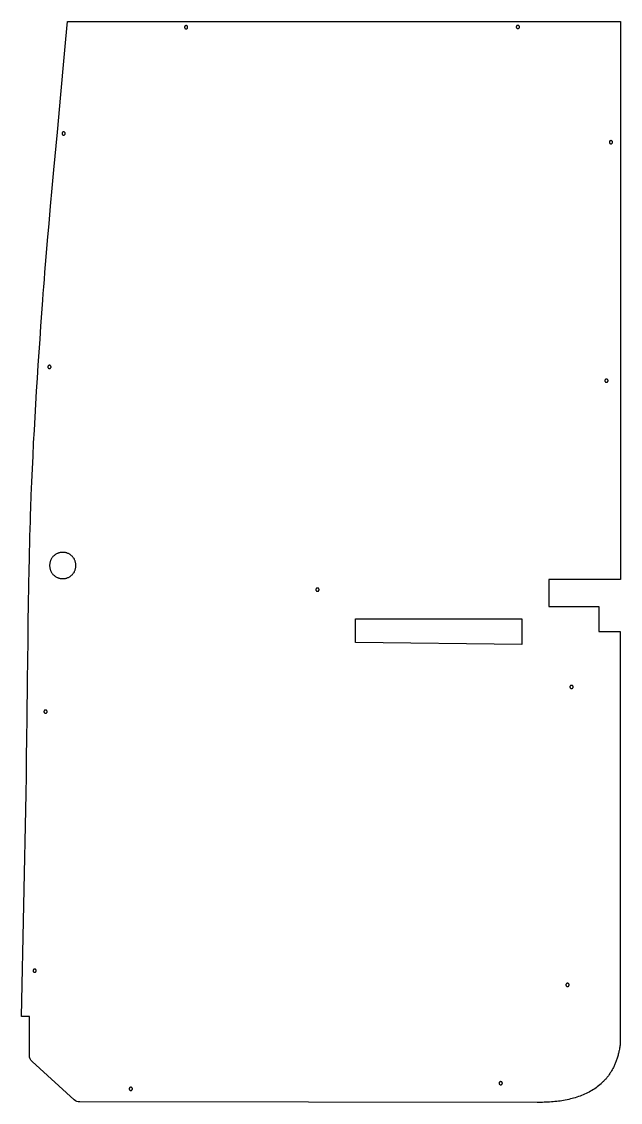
# Model space of a CAD drawing. Extents: x 0 to 7069, y -8139 to 8.
# Drawn here: x 6326 to 7069, y -4862 to -3520 of the extents above; entities that cross this region are included whole.
import ezdxf

# ---------------------------------------------------------------- set-up
doc = ezdxf.new("R2010")
doc.units = 0
doc.layers.add('DEFAULT_LAYER', color=1, linetype='CONTINUOUS')

msp = doc.modelspace()

# ---------------------------------------------------------------- linework, layer by layer
at = {"layer": 'DEFAULT_LAYER'}
msp.add_lwpolyline([(7068.8, -4791), (7068.6, -4792.4), (7068.4, -4793.7), (7068.2, -4795), (7067.9, -4796.3), (7067.7, -4797.6), (7067.4, -4798.8), (7067.1, -4800.1), (7066.8, -4801.3), (7066.5, -4802.5), (7066.2, -4803.7), (7065.9, -4804.9), (7065.5, -4806.1), (7065.2, -4807.3), (7064.8, -4808.4), (7064.4, -4809.5), (7064, -4810.6), (7063.6, -4811.7), (7063.2, -4812.8), (7062.7, -4813.9), (7062.3, -4814.9), (7061.8, -4816), (7061.4, -4817), (7060.9, -4818), (7060.4, -4819), (7059.9, -4820), (7059.3, -4821), (7058.8, -4821.9), (7058.3, -4822.9), (7057.7, -4823.8), (7057.2, -4824.7), (7056.6, -4825.6), (7056, -4826.5), (7055.4, -4827.4), (7054.8, -4828.3), (7054.2, -4829.1), (7053.5, -4829.9), (7052.9, -4830.8), (7052.2, -4831.6), (7051.6, -4832.4), (7050.9, -4833.2), (7050.2, -4833.9), (7049.5, -4834.7), (7048.8, -4835.4), (7048.1, -4836.2), (7047.4, -4836.9), (7046.7, -4837.6), (7045.9, -4838.3), (7045.2, -4839), (7043.7, -4840.3), (7042.1, -4841.6), (7040.5, -4842.9), (7038.9, -4844.1), (7037.3, -4845.2), (7035.6, -4846.3), (7033.8, -4847.4), (7032.1, -4848.4), (7030.3, -4849.4), (7028.5, -4850.3), (7026.7, -4851.2), (7024.8, -4852.1), (7022.9, -4852.9), (7021, -4853.7), (7019.1, -4854.4), (7017.1, -4855.1), (7015.2, -4855.7), (7013.2, -4856.4), (7011.1, -4857), (7009.1, -4857.5), (7007.1, -4858), (7005, -4858.5), (7002.9, -4859), (7000.8, -4859.4), (6998.7, -4859.8), (6996.5, -4860.1), (6994.4, -4860.5), (6992.2, -4860.8), (6990.1, -4861), (6987.9, -4861.3), (6985.7, -4861.5), (6983.5, -4861.7), (6981.3, -4861.8), (6979.1, -4861.9), (6976.9, -4862), (6974.7, -4862.1), (6972.4, -4862.2), (6970.2, -4862.2), (6968, -4862.2), (6965.8, -4862.2), (6398.2, -4861.7, -0.186361), (6391.5, -4859.1), (6339.1, -4811.5, -0.211297), (6335.8, -4804.1), (6335.8, -4755.6), (6326.2, -4755.6), (6331.8, -4479.2), (6332.1, -4456.7), (6332.4, -4433.5), (6332.8, -4409.9), (6333, -4386), (6333.6, -4337.6), (6334.2, -4289.7), (6334.5, -4266.2), (6334.8, -4243.2), (6335.2, -4220.9), (6335.6, -4199.4), (6335.8, -4189), (6336, -4178.9), (6336.2, -4169), (6336.5, -4159.4), (6336.7, -4150.1), (6337, -4141.2), (6337.3, -4132.6), (6337.5, -4124.3), (6338.2, -4108.2), (6338.8, -4092), (6339.6, -4075.9), (6340.3, -4059.8), (6341.1, -4043.6), (6342, -4027.5), (6342.9, -4011.4), (6343.8, -3995.3), (6344.8, -3979.1), (6345.8, -3963), (6346.8, -3946.9), (6347.9, -3930.8), (6349, -3914.7), (6350.1, -3898.6), (6351.3, -3882.4), (6352.4, -3866.3), (6353, -3858.1), (6353.7, -3849.6), (6354.4, -3840.7), (6355.1, -3831.5), (6356.7, -3812.4), (6358.4, -3792.3), (6360.3, -3771.3), (6362.2, -3749.6), (6364.2, -3727.2), (6366.3, -3704.4), (6370.5, -3657.9), (6374.8, -3611.1), (6379.1, -3564.9), (6381.1, -3542.4), (6383.1, -3520.5), (7069.1, -3520.5), (7069.1, -4213.2), (6980.3, -4213.2), (6980.3, -4246.8), (7042.3, -4246.8), (7042.3, -4277.6), (7068.9, -4277.6)], format="xyb", close=True, dxfattribs=at)
for points in [[(6530.2, -3529.5), (6530.4, -3529.5), (6530.6, -3529.4), (6530.8, -3529.4), (6531, -3529.3), (6531.2, -3529.2), (6531.3, -3529.1), (6531.5, -3529), (6531.6, -3528.9), (6531.8, -3528.8), (6531.9, -3528.6), (6532, -3528.4), (6532.1, -3528.3), (6532.1, -3528.1), (6532.2, -3527.9), (6532.2, -3527.7), (6532.2, -3527.5), (6532.2, -3527.3), (6532.2, -3527.1), (6532.1, -3526.9), (6532.1, -3526.7), (6532, -3526.5), (6531.9, -3526.4), (6531.8, -3526.2), (6531.6, -3526.1), (6531.5, -3525.9), (6531.3, -3525.8), (6531.2, -3525.7), (6531, -3525.6), (6530.8, -3525.6), (6530.6, -3525.5), (6530.4, -3525.5), (6530.2, -3525.5), (6530, -3525.5), (6529.8, -3525.5), (6529.6, -3525.6), (6529.4, -3525.6), (6529.3, -3525.7), (6529.1, -3525.8), (6528.9, -3525.9), (6528.8, -3526.1), (6528.7, -3526.2), (6528.6, -3526.4), (6528.5, -3526.5), (6528.4, -3526.7), (6528.3, -3526.9), (6528.3, -3527.1), (6528.2, -3527.3), (6528.2, -3527.5), (6528.2, -3527.7), (6528.3, -3527.9), (6528.3, -3528.1), (6528.4, -3528.3), (6528.5, -3528.4), (6528.6, -3528.6), (6528.7, -3528.8), (6528.8, -3528.9), (6528.9, -3529), (6529.1, -3529.1), (6529.3, -3529.2), (6529.4, -3529.3), (6529.6, -3529.4), (6529.8, -3529.4), (6530, -3529.5)], [(6942, -3529.1), (6942.2, -3529.1), (6942.4, -3529.1), (6942.6, -3529.1), (6942.7, -3529), (6942.9, -3528.9), (6943.1, -3528.8), (6943.2, -3528.7), (6943.4, -3528.6), (6943.5, -3528.4), (6943.6, -3528.3), (6943.7, -3528.1), (6943.8, -3527.9), (6943.9, -3527.7), (6943.9, -3527.6), (6944, -3527.4), (6944, -3527.1), (6944, -3526.9), (6943.9, -3526.7), (6943.9, -3526.6), (6943.8, -3526.4), (6943.7, -3526.2), (6943.6, -3526), (6943.5, -3525.9), (6943.4, -3525.7), (6943.2, -3525.6), (6943.1, -3525.5), (6942.9, -3525.4), (6942.7, -3525.3), (6942.6, -3525.2), (6942.4, -3525.2), (6942.2, -3525.2), (6942, -3525.1), (6941.8, -3525.2), (6941.6, -3525.2), (6941.4, -3525.2), (6941.2, -3525.3), (6941, -3525.4), (6940.8, -3525.5), (6940.7, -3525.6), (6940.6, -3525.7), (6940.4, -3525.9), (6940.3, -3526), (6940.2, -3526.2), (6940.1, -3526.4), (6940.1, -3526.6), (6940, -3526.7), (6940, -3526.9), (6940, -3527.1), (6940, -3527.4), (6940, -3527.6), (6940.1, -3527.7), (6940.1, -3527.9), (6940.2, -3528.1), (6940.3, -3528.3), (6940.4, -3528.4), (6940.6, -3528.6), (6940.7, -3528.7), (6940.8, -3528.8), (6941, -3528.9), (6941.2, -3529), (6941.4, -3529.1), (6941.6, -3529.1), (6941.8, -3529.1)], [(6378.3, -3661.4), (6378.5, -3661.4), (6378.7, -3661.4), (6378.9, -3661.3), (6379, -3661.2), (6379.2, -3661.2), (6379.4, -3661.1), (6379.5, -3660.9), (6379.7, -3660.8), (6379.8, -3660.7), (6379.9, -3660.5), (6380, -3660.4), (6380.1, -3660.2), (6380.2, -3660), (6380.2, -3659.8), (6380.2, -3659.6), (6380.3, -3659.4), (6380.2, -3659.2), (6380.2, -3659), (6380.2, -3658.8), (6380.1, -3658.6), (6380, -3658.4), (6379.9, -3658.3), (6379.8, -3658.1), (6379.7, -3658), (6379.5, -3657.9), (6379.4, -3657.7), (6379.2, -3657.6), (6379, -3657.6), (6378.9, -3657.5), (6378.7, -3657.4), (6378.5, -3657.4), (6378.3, -3657.4), (6378.1, -3657.4), (6377.9, -3657.4), (6377.7, -3657.5), (6377.5, -3657.6), (6377.3, -3657.6), (6377.1, -3657.7), (6377, -3657.9), (6376.8, -3658), (6376.7, -3658.1), (6376.6, -3658.3), (6376.5, -3658.4), (6376.4, -3658.6), (6376.3, -3658.8), (6376.3, -3659), (6376.3, -3659.2), (6376.3, -3659.4), (6376.3, -3659.6), (6376.3, -3659.8), (6376.3, -3660), (6376.4, -3660.2), (6376.5, -3660.4), (6376.6, -3660.5), (6376.7, -3660.7), (6376.8, -3660.8), (6377, -3660.9), (6377.1, -3661.1), (6377.3, -3661.2), (6377.5, -3661.2), (6377.7, -3661.3), (6377.9, -3661.4), (6378.1, -3661.4)], [(7057.5, -3672.2), (7057.7, -3672.2), (7057.9, -3672.1), (7058.1, -3672.1), (7058.2, -3672), (7058.4, -3671.9), (7058.6, -3671.8), (7058.7, -3671.7), (7058.9, -3671.6), (7059, -3671.5), (7059.1, -3671.3), (7059.2, -3671.1), (7059.3, -3671), (7059.4, -3670.8), (7059.4, -3670.6), (7059.5, -3670.4), (7059.5, -3670.2), (7059.5, -3670), (7059.4, -3669.8), (7059.4, -3669.6), (7059.3, -3669.4), (7059.2, -3669.2), (7059.1, -3669.1), (7059, -3668.9), (7058.9, -3668.8), (7058.7, -3668.6), (7058.6, -3668.5), (7058.4, -3668.4), (7058.2, -3668.3), (7058.1, -3668.3), (7057.9, -3668.2), (7057.7, -3668.2), (7057.5, -3668.2), (7057.3, -3668.2), (7057.1, -3668.2), (7056.9, -3668.3), (7056.7, -3668.3), (7056.5, -3668.4), (7056.4, -3668.5), (7056.2, -3668.6), (7056.1, -3668.8), (7055.9, -3668.9), (7055.8, -3669.1), (7055.7, -3669.2), (7055.6, -3669.4), (7055.6, -3669.6), (7055.5, -3669.8), (7055.5, -3670), (7055.5, -3670.2), (7055.5, -3670.4), (7055.5, -3670.6), (7055.6, -3670.8), (7055.6, -3671), (7055.7, -3671.1), (7055.8, -3671.3), (7055.9, -3671.5), (7056.1, -3671.6), (7056.2, -3671.7), (7056.4, -3671.8), (7056.5, -3671.9), (7056.7, -3672), (7056.9, -3672.1), (7057.1, -3672.1), (7057.3, -3672.2)], [(6360.7, -3951.2), (6360.9, -3951.2), (6361.1, -3951.1), (6361.3, -3951.1), (6361.5, -3951), (6361.7, -3950.9), (6361.8, -3950.8), (6362, -3950.7), (6362.1, -3950.6), (6362.2, -3950.4), (6362.4, -3950.3), (6362.5, -3950.1), (6362.5, -3950), (6362.6, -3949.8), (6362.7, -3949.6), (6362.7, -3949.4), (6362.7, -3949.2), (6362.7, -3949), (6362.7, -3948.8), (6362.6, -3948.6), (6362.5, -3948.4), (6362.5, -3948.2), (6362.4, -3948.1), (6362.2, -3947.9), (6362.1, -3947.8), (6362, -3947.6), (6361.8, -3947.5), (6361.7, -3947.4), (6361.5, -3947.3), (6361.3, -3947.3), (6361.1, -3947.2), (6360.9, -3947.2), (6360.7, -3947.2), (6360.5, -3947.2), (6360.3, -3947.2), (6360.1, -3947.3), (6359.9, -3947.3), (6359.7, -3947.4), (6359.6, -3947.5), (6359.4, -3947.6), (6359.3, -3947.8), (6359.2, -3947.9), (6359, -3948.1), (6358.9, -3948.2), (6358.9, -3948.4), (6358.8, -3948.6), (6358.7, -3948.8), (6358.7, -3949), (6358.7, -3949.2), (6358.7, -3949.4), (6358.7, -3949.6), (6358.8, -3949.8), (6358.9, -3950), (6358.9, -3950.1), (6359, -3950.3), (6359.2, -3950.4), (6359.3, -3950.6), (6359.4, -3950.7), (6359.6, -3950.8), (6359.7, -3950.9), (6359.9, -3951), (6360.1, -3951.1), (6360.3, -3951.1), (6360.5, -3951.2)], [(7051.8, -3968.2), (7052, -3968.2), (7052.2, -3968.2), (7052.4, -3968.1), (7052.6, -3968.1), (7052.8, -3968), (7052.9, -3967.9), (7053.1, -3967.8), (7053.2, -3967.7), (7053.4, -3967.5), (7053.5, -3967.4), (7053.6, -3967.2), (7053.7, -3967), (7053.7, -3966.8), (7053.8, -3966.6), (7053.8, -3966.4), (7053.8, -3966.2), (7053.8, -3966), (7053.8, -3965.8), (7053.7, -3965.6), (7053.7, -3965.5), (7053.6, -3965.3), (7053.5, -3965.1), (7053.4, -3965), (7053.2, -3964.8), (7053.1, -3964.7), (7052.9, -3964.6), (7052.8, -3964.5), (7052.6, -3964.4), (7052.4, -3964.3), (7052.2, -3964.3), (7052, -3964.2), (7051.8, -3964.2), (7051.6, -3964.2), (7051.4, -3964.3), (7051.2, -3964.3), (7051, -3964.4), (7050.9, -3964.5), (7050.7, -3964.6), (7050.5, -3964.7), (7050.4, -3964.8), (7050.3, -3965), (7050.2, -3965.1), (7050.1, -3965.3), (7050, -3965.5), (7049.9, -3965.6), (7049.9, -3965.8), (7049.8, -3966), (7049.8, -3966.2), (7049.8, -3966.4), (7049.9, -3966.6), (7049.9, -3966.8), (7050, -3967), (7050.1, -3967.2), (7050.2, -3967.4), (7050.3, -3967.5), (7050.4, -3967.7), (7050.5, -3967.8), (7050.7, -3967.9), (7050.9, -3968), (7051, -3968.1), (7051.2, -3968.1), (7051.4, -3968.2), (7051.6, -3968.2)], [(6377.2, -4212), (6378.1, -4212), (6378.9, -4211.9), (6379.7, -4211.8), (6380.5, -4211.7), (6381.3, -4211.5), (6382.1, -4211.3), (6382.8, -4211), (6383.6, -4210.7), (6384.3, -4210.4), (6385, -4210.1), (6385.7, -4209.7), (6386.3, -4209.2), (6387, -4208.8), (6387.6, -4208.3), (6388.2, -4207.8), (6388.8, -4207.2), (6389.3, -4206.7), (6389.8, -4206.1), (6390.3, -4205.5), (6390.7, -4204.8), (6391.2, -4204.2), (6391.6, -4203.5), (6391.9, -4202.8), (6392.3, -4202.1), (6392.5, -4201.3), (6392.8, -4200.6), (6393, -4199.8), (6393.2, -4199), (6393.3, -4198.2), (6393.4, -4197.4), (6393.5, -4196.5), (6393.5, -4195.7), (6393.5, -4194.9), (6393.4, -4194), (6393.3, -4193.2), (6393.2, -4192.4), (6393, -4191.6), (6392.8, -4190.9), (6392.5, -4190.1), (6392.3, -4189.4), (6391.9, -4188.6), (6391.6, -4187.9), (6391.2, -4187.2), (6390.7, -4186.6), (6390.3, -4185.9), (6389.8, -4185.3), (6389.3, -4184.7), (6388.8, -4184.2), (6388.2, -4183.6), (6387.6, -4183.1), (6387, -4182.6), (6386.3, -4182.2), (6385.7, -4181.7), (6385, -4181.4), (6384.3, -4181), (6383.6, -4180.7), (6382.8, -4180.4), (6382.1, -4180.1), (6381.3, -4179.9), (6380.5, -4179.7), (6379.7, -4179.6), (6378.9, -4179.5), (6378.1, -4179.4), (6377.2, -4179.4), (6376.4, -4179.4), (6375.5, -4179.5), (6374.7, -4179.6), (6373.9, -4179.7), (6373.1, -4179.9), (6372.4, -4180.1), (6371.6, -4180.4), (6370.9, -4180.7), (6370.1, -4181), (6369.4, -4181.4), (6368.8, -4181.7), (6368.1, -4182.2), (6367.5, -4182.6), (6366.8, -4183.1), (6366.2, -4183.6), (6365.7, -4184.2), (6365.1, -4184.7), (6364.6, -4185.3), (6364.1, -4185.9), (6363.7, -4186.6), (6363.3, -4187.2), (6362.9, -4187.9), (6362.5, -4188.6), (6362.2, -4189.4), (6361.9, -4190.1), (6361.6, -4190.9), (6361.4, -4191.6), (6361.2, -4192.4), (6361.1, -4193.2), (6361, -4194), (6360.9, -4194.9), (6360.9, -4195.7), (6360.9, -4196.5), (6361, -4197.4), (6361.1, -4198.2), (6361.2, -4199), (6361.4, -4199.8), (6361.6, -4200.6), (6361.9, -4201.3), (6362.2, -4202.1), (6362.5, -4202.8), (6362.9, -4203.5), (6363.3, -4204.2), (6363.7, -4204.8), (6364.1, -4205.5), (6364.6, -4206.1), (6365.1, -4206.7), (6365.7, -4207.2), (6366.2, -4207.8), (6366.8, -4208.3), (6367.5, -4208.8), (6368.1, -4209.2), (6368.8, -4209.7), (6369.4, -4210.1), (6370.1, -4210.4), (6370.9, -4210.7), (6371.6, -4211), (6372.4, -4211.3), (6373.1, -4211.5), (6373.9, -4211.7), (6374.7, -4211.8), (6375.5, -4211.9), (6376.4, -4212)], [(6693.2, -4227.7), (6693.4, -4227.7), (6693.6, -4227.7), (6693.8, -4227.6), (6694, -4227.5), (6694.2, -4227.5), (6694.4, -4227.4), (6694.5, -4227.2), (6694.7, -4227.1), (6694.8, -4227), (6694.9, -4226.8), (6695, -4226.6), (6695.1, -4226.5), (6695.1, -4226.3), (6695.2, -4226.1), (6695.2, -4225.9), (6695.2, -4225.7), (6695.2, -4225.5), (6695.2, -4225.3), (6695.1, -4225.1), (6695.1, -4224.9), (6695, -4224.7), (6694.9, -4224.6), (6694.8, -4224.4), (6694.7, -4224.3), (6694.5, -4224.2), (6694.4, -4224), (6694.2, -4223.9), (6694, -4223.9), (6693.8, -4223.8), (6693.6, -4223.7), (6693.4, -4223.7), (6693.2, -4223.7), (6693, -4223.7), (6692.8, -4223.7), (6692.6, -4223.8), (6692.5, -4223.9), (6692.3, -4223.9), (6692.1, -4224), (6692, -4224.2), (6691.8, -4224.3), (6691.7, -4224.4), (6691.6, -4224.6), (6691.5, -4224.7), (6691.4, -4224.9), (6691.3, -4225.1), (6691.3, -4225.3), (6691.2, -4225.5), (6691.2, -4225.7), (6691.2, -4225.9), (6691.3, -4226.1), (6691.3, -4226.3), (6691.4, -4226.5), (6691.5, -4226.6), (6691.6, -4226.8), (6691.7, -4227), (6691.8, -4227.1), (6692, -4227.2), (6692.1, -4227.4), (6692.3, -4227.5), (6692.5, -4227.5), (6692.6, -4227.6), (6692.8, -4227.7), (6693, -4227.7)], [(6947, -4262), (6946.8, -4293.7), (6740.4, -4291.1), (6740.4, -4262)], [(7008.5, -4348.4), (7008.7, -4348.4), (7008.9, -4348.4), (7009.1, -4348.4), (7009.3, -4348.3), (7009.5, -4348.2), (7009.7, -4348.1), (7009.8, -4348), (7010, -4347.9), (7010.1, -4347.7), (7010.2, -4347.6), (7010.3, -4347.4), (7010.4, -4347.2), (7010.4, -4347), (7010.5, -4346.8), (7010.5, -4346.6), (7010.5, -4346.4), (7010.5, -4346.2), (7010.5, -4346), (7010.4, -4345.9), (7010.4, -4345.7), (7010.3, -4345.5), (7010.2, -4345.3), (7010.1, -4345.2), (7010, -4345), (7009.8, -4344.9), (7009.7, -4344.8), (7009.5, -4344.7), (7009.3, -4344.6), (7009.1, -4344.5), (7008.9, -4344.5), (7008.7, -4344.5), (7008.5, -4344.4), (7008.3, -4344.5), (7008.1, -4344.5), (7007.9, -4344.5), (7007.8, -4344.6), (7007.6, -4344.7), (7007.4, -4344.8), (7007.3, -4344.9), (7007.1, -4345), (7007, -4345.2), (7006.9, -4345.3), (7006.8, -4345.5), (7006.7, -4345.7), (7006.6, -4345.9), (7006.6, -4346), (7006.5, -4346.2), (7006.5, -4346.4), (7006.5, -4346.6), (7006.6, -4346.8), (7006.6, -4347), (7006.7, -4347.2), (7006.8, -4347.4), (7006.9, -4347.6), (7007, -4347.7), (7007.1, -4347.9), (7007.3, -4348), (7007.4, -4348.1), (7007.6, -4348.2), (7007.8, -4348.3), (7007.9, -4348.4), (7008.1, -4348.4), (7008.3, -4348.4)], [(6355.9, -4379.1), (6356.1, -4379.1), (6356.3, -4379.1), (6356.4, -4379.1), (6356.6, -4379), (6356.8, -4378.9), (6357, -4378.8), (6357.1, -4378.7), (6357.3, -4378.6), (6357.4, -4378.4), (6357.5, -4378.3), (6357.6, -4378.1), (6357.7, -4377.9), (6357.8, -4377.7), (6357.8, -4377.5), (6357.8, -4377.3), (6357.9, -4377.1), (6357.8, -4376.9), (6357.8, -4376.7), (6357.8, -4376.5), (6357.7, -4376.4), (6357.6, -4376.2), (6357.5, -4376), (6357.4, -4375.9), (6357.3, -4375.7), (6357.1, -4375.6), (6357, -4375.5), (6356.8, -4375.4), (6356.6, -4375.3), (6356.4, -4375.2), (6356.3, -4375.2), (6356.1, -4375.2), (6355.9, -4375.1), (6355.6, -4375.2), (6355.4, -4375.2), (6355.3, -4375.2), (6355.1, -4375.3), (6354.9, -4375.4), (6354.7, -4375.5), (6354.6, -4375.6), (6354.4, -4375.7), (6354.3, -4375.9), (6354.2, -4376), (6354.1, -4376.2), (6354, -4376.4), (6353.9, -4376.5), (6353.9, -4376.7), (6353.9, -4376.9), (6353.9, -4377.1), (6353.9, -4377.3), (6353.9, -4377.5), (6353.9, -4377.7), (6354, -4377.9), (6354.1, -4378.1), (6354.2, -4378.3), (6354.3, -4378.4), (6354.4, -4378.6), (6354.6, -4378.7), (6354.7, -4378.8), (6354.9, -4378.9), (6355.1, -4379), (6355.3, -4379.1), (6355.4, -4379.1), (6355.6, -4379.1)], [(6342.4, -4700.8), (6342.6, -4700.7), (6342.8, -4700.7), (6343, -4700.7), (6343.1, -4700.6), (6343.3, -4700.5), (6343.5, -4700.4), (6343.6, -4700.3), (6343.8, -4700.2), (6343.9, -4700), (6344, -4699.9), (6344.1, -4699.7), (6344.2, -4699.5), (6344.3, -4699.4), (6344.3, -4699.2), (6344.4, -4699), (6344.4, -4698.8), (6344.4, -4698.6), (6344.3, -4698.4), (6344.3, -4698.2), (6344.2, -4698), (6344.1, -4697.8), (6344, -4697.6), (6343.9, -4697.5), (6343.8, -4697.3), (6343.6, -4697.2), (6343.5, -4697.1), (6343.3, -4697), (6343.1, -4696.9), (6343, -4696.9), (6342.8, -4696.8), (6342.6, -4696.8), (6342.4, -4696.8), (6342.2, -4696.8), (6342, -4696.8), (6341.8, -4696.9), (6341.6, -4696.9), (6341.4, -4697), (6341.3, -4697.1), (6341.1, -4697.2), (6341, -4697.3), (6340.8, -4697.5), (6340.7, -4697.6), (6340.6, -4697.8), (6340.5, -4698), (6340.5, -4698.2), (6340.4, -4698.4), (6340.4, -4698.6), (6340.4, -4698.8), (6340.4, -4699), (6340.4, -4699.2), (6340.5, -4699.4), (6340.5, -4699.5), (6340.6, -4699.7), (6340.7, -4699.9), (6340.8, -4700), (6341, -4700.2), (6341.1, -4700.3), (6341.3, -4700.4), (6341.4, -4700.5), (6341.6, -4700.6), (6341.8, -4700.7), (6342, -4700.7), (6342.2, -4700.7)], [(7003.5, -4718.3), (7003.8, -4718.3), (7003.9, -4718.3), (7004.1, -4718.3), (7004.3, -4718.2), (7004.5, -4718.1), (7004.7, -4718), (7004.8, -4717.9), (7005, -4717.8), (7005.1, -4717.6), (7005.2, -4717.5), (7005.3, -4717.3), (7005.4, -4717.1), (7005.5, -4716.9), (7005.5, -4716.7), (7005.5, -4716.5), (7005.5, -4716.3), (7005.5, -4716.1), (7005.5, -4715.9), (7005.5, -4715.7), (7005.4, -4715.6), (7005.3, -4715.4), (7005.2, -4715.2), (7005.1, -4715.1), (7005, -4714.9), (7004.8, -4714.8), (7004.7, -4714.7), (7004.5, -4714.6), (7004.3, -4714.5), (7004.1, -4714.4), (7003.9, -4714.4), (7003.8, -4714.4), (7003.5, -4714.3), (7003.3, -4714.4), (7003.1, -4714.4), (7003, -4714.4), (7002.8, -4714.5), (7002.6, -4714.6), (7002.4, -4714.7), (7002.3, -4714.8), (7002.1, -4714.9), (7002, -4715.1), (7001.9, -4715.2), (7001.8, -4715.4), (7001.7, -4715.6), (7001.6, -4715.7), (7001.6, -4715.9), (7001.6, -4716.1), (7001.5, -4716.3), (7001.6, -4716.5), (7001.6, -4716.7), (7001.6, -4716.9), (7001.7, -4717.1), (7001.8, -4717.3), (7001.9, -4717.5), (7002, -4717.6), (7002.1, -4717.8), (7002.3, -4717.9), (7002.4, -4718), (7002.6, -4718.1), (7002.8, -4718.2), (7003, -4718.3), (7003.1, -4718.3), (7003.3, -4718.3)], [(6461.7, -4847.4), (6461.9, -4847.4), (6462.1, -4847.4), (6462.2, -4847.3), (6462.4, -4847.3), (6462.6, -4847.2), (6462.8, -4847.1), (6462.9, -4847), (6463.1, -4846.8), (6463.2, -4846.7), (6463.3, -4846.5), (6463.4, -4846.4), (6463.5, -4846.2), (6463.6, -4846), (6463.6, -4845.8), (6463.6, -4845.6), (6463.7, -4845.4), (6463.6, -4845.2), (6463.6, -4845), (6463.6, -4844.8), (6463.5, -4844.6), (6463.4, -4844.5), (6463.3, -4844.3), (6463.2, -4844.1), (6463.1, -4844), (6462.9, -4843.9), (6462.8, -4843.7), (6462.6, -4843.6), (6462.4, -4843.6), (6462.2, -4843.5), (6462.1, -4843.4), (6461.9, -4843.4), (6461.7, -4843.4), (6461.4, -4843.4), (6461.2, -4843.4), (6461.1, -4843.5), (6460.9, -4843.6), (6460.7, -4843.6), (6460.5, -4843.7), (6460.4, -4843.9), (6460.2, -4844), (6460.1, -4844.1), (6460, -4844.3), (6459.9, -4844.5), (6459.8, -4844.6), (6459.7, -4844.8), (6459.7, -4845), (6459.7, -4845.2), (6459.7, -4845.4), (6459.7, -4845.6), (6459.7, -4845.8), (6459.7, -4846), (6459.8, -4846.2), (6459.9, -4846.4), (6460, -4846.5), (6460.1, -4846.7), (6460.2, -4846.8), (6460.4, -4847), (6460.5, -4847.1), (6460.7, -4847.2), (6460.9, -4847.3), (6461.1, -4847.3), (6461.2, -4847.4), (6461.4, -4847.4)], [(6920.7, -4840.4), (6920.9, -4840.4), (6921.1, -4840.4), (6921.3, -4840.3), (6921.4, -4840.3), (6921.6, -4840.2), (6921.8, -4840.1), (6921.9, -4840), (6922.1, -4839.8), (6922.2, -4839.7), (6922.3, -4839.5), (6922.4, -4839.4), (6922.5, -4839.2), (6922.6, -4839), (6922.6, -4838.8), (6922.7, -4838.6), (6922.7, -4838.4), (6922.7, -4838.2), (6922.6, -4838), (6922.6, -4837.8), (6922.5, -4837.6), (6922.4, -4837.5), (6922.3, -4837.3), (6922.2, -4837.1), (6922.1, -4837), (6921.9, -4836.9), (6921.8, -4836.8), (6921.6, -4836.7), (6921.4, -4836.6), (6921.3, -4836.5), (6921.1, -4836.5), (6920.9, -4836.4), (6920.7, -4836.4), (6920.5, -4836.4), (6920.3, -4836.5), (6920.1, -4836.5), (6919.9, -4836.6), (6919.7, -4836.7), (6919.5, -4836.8), (6919.4, -4836.9), (6919.2, -4837), (6919.1, -4837.1), (6919, -4837.3), (6918.9, -4837.5), (6918.8, -4837.6), (6918.8, -4837.8), (6918.7, -4838), (6918.7, -4838.2), (6918.7, -4838.4), (6918.7, -4838.6), (6918.7, -4838.8), (6918.8, -4839), (6918.8, -4839.2), (6918.9, -4839.4), (6919, -4839.5), (6919.1, -4839.7), (6919.2, -4839.8), (6919.4, -4840), (6919.5, -4840.1), (6919.7, -4840.2), (6919.9, -4840.3), (6920.1, -4840.3), (6920.3, -4840.4), (6920.5, -4840.4)]]:
    msp.add_lwpolyline(points, close=True, dxfattribs=at)

doc.saveas('drawing.dxf')
